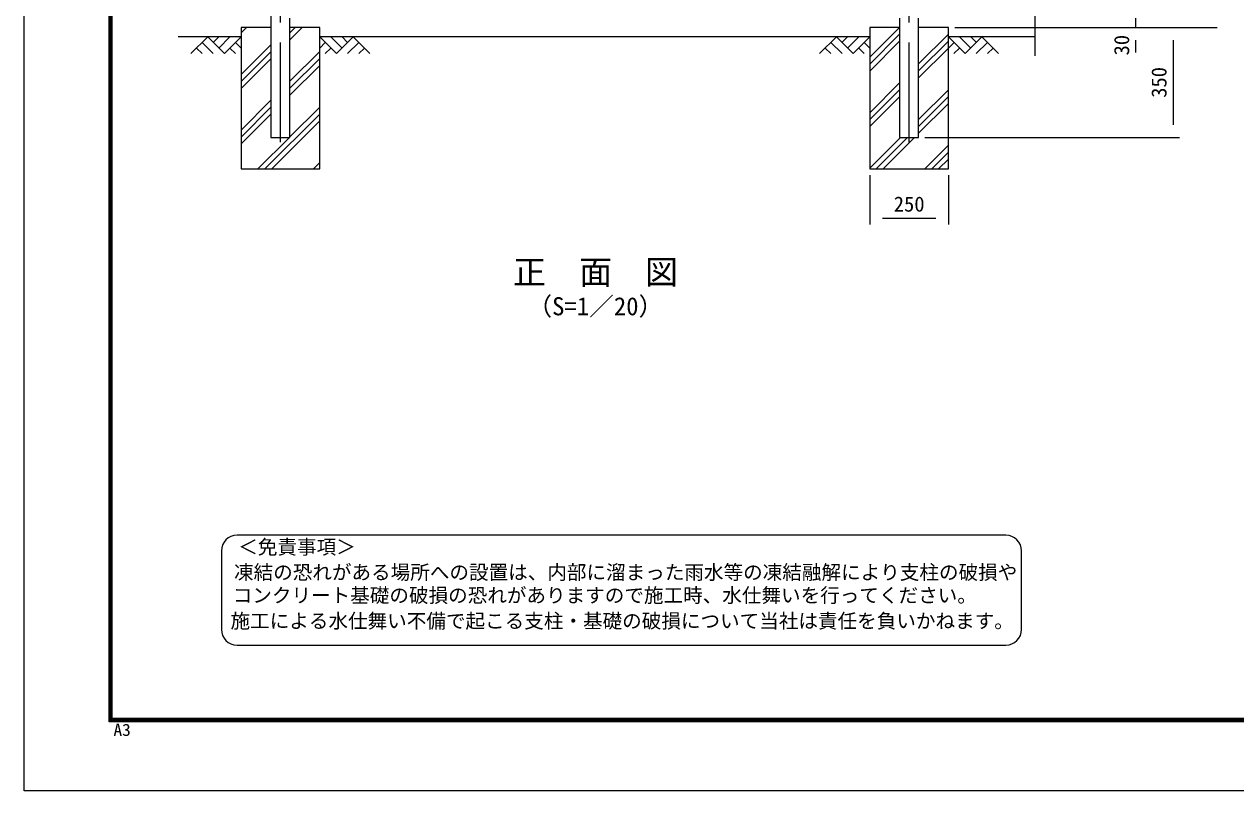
# Model space of a CAD drawing. Units: millimetres, scale not verified. Extents: x -4200 to 4200, y -2970 to 2970.
# Drawn here: x -4200 to -346, y -2970 to -530 of the extents above; entities that cross this region are included whole.
import ezdxf
from ezdxf.enums import TextEntityAlignment as Align

# ---------------------------------------------------------------- set-up
doc = ezdxf.new("R2010")
doc.units = ezdxf.units.MM
doc.header["$LTSCALE"] = 10
doc.linetypes.add('USER1', pattern=[50.8, 31.75, -6.35, 6.35, -6.35])
for name, color, linetype, lineweight in [('0-0_D-STR1', 1, 'Continuous', 25), ('0-3_D-BMK', 2, 'USER1', 13), ('0-4_D-STR-DIM', 7, 'Continuous', 13), ('0-7_D-DCR-HCH', 7, 'Continuous', 13), ('0-8_D-STR4', 7, 'Continuous', 25), ('0-9_D-BGD', 7, 'Continuous', 25), ('0-B_D-TTL-TXT', 7, 'Continuous', 25), ('0-C_D-TTL', 7, 'Continuous', 25)]:
    doc.layers.add(name, color=color, linetype=linetype, lineweight=lineweight)
doc.styles.add('ＭＳ ゴシック', font='')
doc.styles.get('ＭＳ ゴシック').set_extended_font_data('MS Gothic')

msp = doc.modelspace()

# ---------------------------------------------------------------- linework, layer by layer
at = {"layer": '0-0_D-STR1'}
for points in [[(-3415.22, 1721), (-3415.22, -890), (-3354.72, -890), (-3354.72, -510)], [(-1415.22, -510), (-1415.22, -890), (-1354.72, -890), (-1354.72, -510)]]:
    msp.add_lwpolyline(points, dxfattribs=at)
at = {"layer": '0-3_D-BMK'}
for p, q in [((-3384.97, -905), (-3384.97, 1745)), ((-1384.97, -905), (-1384.97, 1745))]:
    msp.add_line(p, q, dxfattribs=at)
at = {"layer": '0-4_D-STR-DIM'}
for p, q in [((-984.97, 349.35), (-984.97, -630)), ((-664.97, -510), (-664.97, -540)), ((-1239.97, -540), (-644.97, -540)), ((-1239.97, -540), (-404.97, -540)), ((-1239.97, -540), (-524.97, -540)), ((-1239.97, -540), (-524.97, -540)), ((-664.97, -580), (-664.97, -620)), ((-544.97, -580), (-544.97, -850)), ((-1334.72, -890), (-524.97, -890)), ((-1509.97, -1010), (-1509.97, -1167.32)), ((-1259.97, -1010), (-1259.97, -1167.32)), ((-1469.97, -1147.32), (-1299.97, -1147.32))]:
    msp.add_line(p, q, dxfattribs=at)
at = {"layer": '0-7_D-DCR-HCH'}
for p, q in [((-3616.4, -570), (-3669.61, -623.21)), ((-3616.4, -570), (-3563.19, -623.21)), ((-3598.66, -587.74), (-3580.92, -570)), ((-3580.92, -605.47), (-3545.45, -570)), ((-3563.19, -623.21), (-3509.97, -570)), ((-3509.97, -557.21), (-3492.77, -540)), ((-3354.72, -578.73), (-3315.99, -540)), ((-3354.72, -556.64), (-3338.09, -540)), ((-3206.76, -623.21), (-3259.97, -570)), ((-3189.03, -605.47), (-3224.5, -570)), ((-3153.55, -570), (-3206.76, -623.21)), ((-3171.2, -587.83), (-3189.03, -570)), ((-3153.55, -570), (-3100.34, -623.21)), ((-1616.4, -570), (-1669.61, -623.21)), ((-1616.4, -570), (-1563.19, -623.21)), ((-1598.66, -587.74), (-1580.92, -570)), ((-1580.92, -605.47), (-1545.45, -570)), ((-1563.19, -623.21), (-1509.97, -570)), ((-1509.97, -634.33), (-1415.64, -540)), ((-1509.97, -656.43), (-1415.22, -561.68)), ((-1354.72, -655.86), (-1259.97, -561.11)), ((-1206.76, -623.21), (-1259.97, -570)), ((-1189.03, -605.47), (-1224.5, -570)), ((-1153.55, -570), (-1206.76, -623.21)), ((-1171.2, -587.83), (-1189.03, -570)), ((-1153.55, -570), (-1100.34, -623.21)), ((-3651.87, -605.47), (-3634.05, -623.21)), ((-3634.14, -587.74), (-3598.5, -623.21)), ((-3545.45, -605.47), (-3527.63, -623.21)), ((-3527.71, -587.74), (-3509.97, -605.39)), ((-3509.97, -689.79), (-3415.22, -595.04)), ((-3354.72, -711.32), (-3259.97, -616.57)), ((-3242.24, -587.74), (-3259.97, -605.39)), ((-3224.5, -605.47), (-3242.32, -623.21)), ((-3135.81, -587.74), (-3171.45, -623.21)), ((-3118.08, -605.47), (-3135.89, -623.21)), ((-1651.87, -605.47), (-1634.05, -623.21)), ((-1634.14, -587.74), (-1598.5, -623.21)), ((-1545.45, -605.47), (-1527.63, -623.21)), ((-1527.71, -587.74), (-1509.97, -605.39)), ((-1509.97, -678.53), (-1415.22, -583.78)), ((-1354.72, -677.96), (-1259.97, -583.21)), ((-1354.72, -700.05), (-1259.97, -605.3)), ((-1242.24, -587.74), (-1259.97, -605.39)), ((-1224.5, -605.47), (-1242.32, -623.21)), ((-1135.81, -587.74), (-1171.45, -623.21)), ((-1118.08, -605.47), (-1135.89, -623.21)), ((-3509.97, -711.89), (-3415.22, -617.14)), ((-3509.97, -733.98), (-3415.22, -639.23)), ((-3354.72, -733.41), (-3259.97, -638.66)), ((-3354.72, -755.51), (-3259.97, -660.76)), ((-1509.97, -811.11), (-1415.22, -716.36)), ((-1509.97, -833.21), (-1415.22, -738.46)), ((-1509.97, -855.3), (-1415.22, -760.55)), ((-1354.72, -832.64), (-1259.97, -737.89)), ((-1354.72, -854.73), (-1259.97, -759.98)), ((-3509.97, -866.57), (-3415.22, -771.82)), ((-3509.97, -888.66), (-3415.22, -793.91)), ((-3354.72, -888.09), (-3259.97, -793.34)), ((-1354.72, -876.83), (-1259.97, -782.08)), ((-3509.97, -910.76), (-3415.22, -816.01)), ((-3434.53, -990), (-3259.97, -815.44)), ((-3412.44, -990), (-3259.97, -837.54)), ((-3456.63, -990), (-3356.63, -890)), ((-1509.97, -987.89), (-1412.09, -890)), ((-1489.99, -990), (-1389.99, -890)), ((-1467.89, -990), (-1367.89, -890)), ((-1335.31, -990), (-1259.97, -914.66)), ((-1313.21, -990), (-1259.97, -936.76)), ((-1291.12, -990), (-1259.97, -958.86)), ((-3279.85, -990), (-3259.97, -970.12))]:
    msp.add_line(p, q, dxfattribs=at)
at = {"layer": '0-8_D-STR4'}
for p, q in [((-3415.22, -540), (-3509.97, -540)), ((-3259.97, -540), (-3354.72, -540)), ((-1259.97, -540), (-1354.72, -540))]:
    msp.add_line(p, q, dxfattribs=at)
for points in [[(-3509.97, -540), (-3509.97, -990), (-3259.97, -990), (-3259.97, -540)], [(-1415.22, -540), (-1509.97, -540), (-1509.97, -990), (-1259.97, -990), (-1259.97, -540)]]:
    msp.add_lwpolyline(points, dxfattribs=at)
at = {"layer": '0-9_D-BGD'}
for p, q in [((-3509.97, -570), (-3709.97, -570)), ((-1509.97, -570), (-3259.97, -570)), ((-984.97, -570), (-1259.97, -570))]:
    msp.add_line(p, q, dxfattribs=at)
at = {"layer": '0-B_D-TTL-TXT', "color": 2}
for p, q in [((-1077.28, -2156.17), (-3522.83, -2156.17)), ((-3572.83, -2206.17), (-3572.83, -2456.17)), ((-1027.28, -2456.17), (-1027.28, -2206.17)), ((-3522.83, -2506.17), (-1077.28, -2506.17))]:
    msp.add_line(p, q, dxfattribs=at)
for centre, start, end in [((-3522.83, -2206.17), 90, 180), ((-1077.28, -2206.17), 0, 90), ((-3522.83, -2456.17), 180, 270), ((-1077.28, -2456.17), 270, 0)]:
    msp.add_arc(centre, 50, start, end, dxfattribs=at)
at = {"layer": '0-C_D-TTL', "color": 2}
msp.add_lwpolyline([(-4200, 2970), (4200, 2970), (4200, -2970), (-4200, -2970)], close=True, dxfattribs=at)
at = {"layer": '0-C_D-TTL'}
for points in [[(-3930, 2750), (3930, 2750), (3930, -2750), (-3930, -2750)], [(-3927.5, 2747.5), (3927.5, 2747.5), (3927.5, -2747.5), (-3927.5, -2747.5)], [(-3925, 2745), (3925, 2745), (3925, -2745), (-3925, -2745)], [(-3922.5, 2742.5), (3922.5, 2742.5), (3922.5, -2742.5), (-3922.5, -2742.5)], [(-3920, 2740), (3920, 2740), (3920, -2740), (-3920, -2740)]]:
    msp.add_lwpolyline(points, close=True, dxfattribs=at)

# ---------------------------------------------------------------- texts
at = {"layer": '0-4_D-STR-DIM', "style": 'ＭＳ ゴシック'}
for s, p in [('30', (-670.58, -628.89)), ('350', (-551.72, -763.88))]:
    msp.add_text(s, height=48.09, rotation=90, dxfattribs=at).set_placement(p, align=Align.BOTTOM_LEFT)
msp.add_text('250', height=48.09, dxfattribs=at).set_placement((-1433.97, -1140.57), align=Align.BOTTOM_LEFT)
at = {"layer": '0-B_D-TTL-TXT', "style": 'ＭＳ ゴシック'}
for s, height, p in [('正\u3000面\u3000図', 76.98, (-2644.87, -1380.39)), ('（S=1／20）', 57.7, (-2599.39, -1473.59)), ('＜免責事項＞ \u3000\u3000', 45.67, (-3519.12, -2230.35)), ('凍結の恐れがある場所への設置は、内部に溜まった雨水等の凍結融解により支柱の破損や', 45.67, (-3532.65, -2310.85)), ('コンクリート基礎の破損の恐れがありますので施工時、水仕舞いを行ってください。', 45.67, (-3536.76, -2384.27)), ('施工による水仕舞い不備で起こる支柱・基礎の破損について当社は責任を負いかねます。 ', 45.67, (-3543.75, -2465.76))]:
    msp.add_text(s, height=height, dxfattribs=at).set_placement(p, align=Align.BOTTOM_LEFT)
at = {"layer": '0-C_D-TTL', "style": 'ＭＳ ゴシック', "width": 1.05}
msp.add_text('A3', height=38.49, dxfattribs=at).set_placement((-3916.09, -2806.81), align=Align.BOTTOM_LEFT)

doc.saveas('drawing.dxf')
